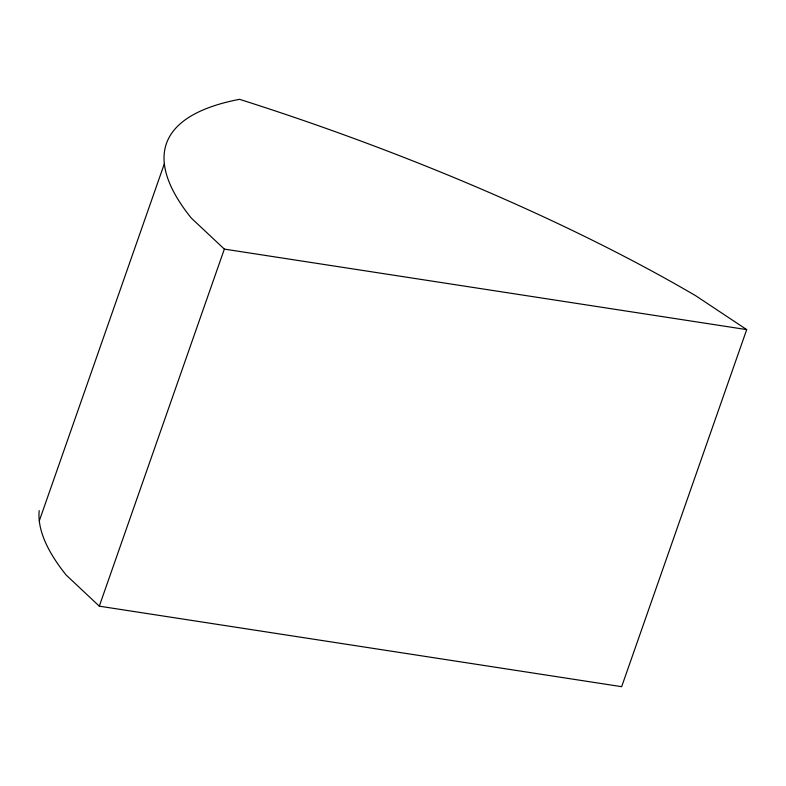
<?xml version="1.0" encoding="UTF-8"?>
<svg xmlns="http://www.w3.org/2000/svg" width="786" height="786" viewBox="0 0 786 786"><rect width="100%" height="100%" fill="white"/><g stroke="black" fill="none" stroke-linecap="round" stroke-linejoin="round"><path stroke-width="1.18" d="M39.3 520.863L164.343 163.793M99.301 606.173L224.344 249.103L191.293 218.066A672.649 167.28 19.3 0 1 239.543 99.321A672.649 167.28 19.3 0 1 695.856 295.831L746.7 329.609L621.657 686.679L99.301 606.173L66.25 575.136A672.649 167.28 19.3 0 1 39.192 510.615M224.344 249.103L746.7 329.609"/></g></svg>
